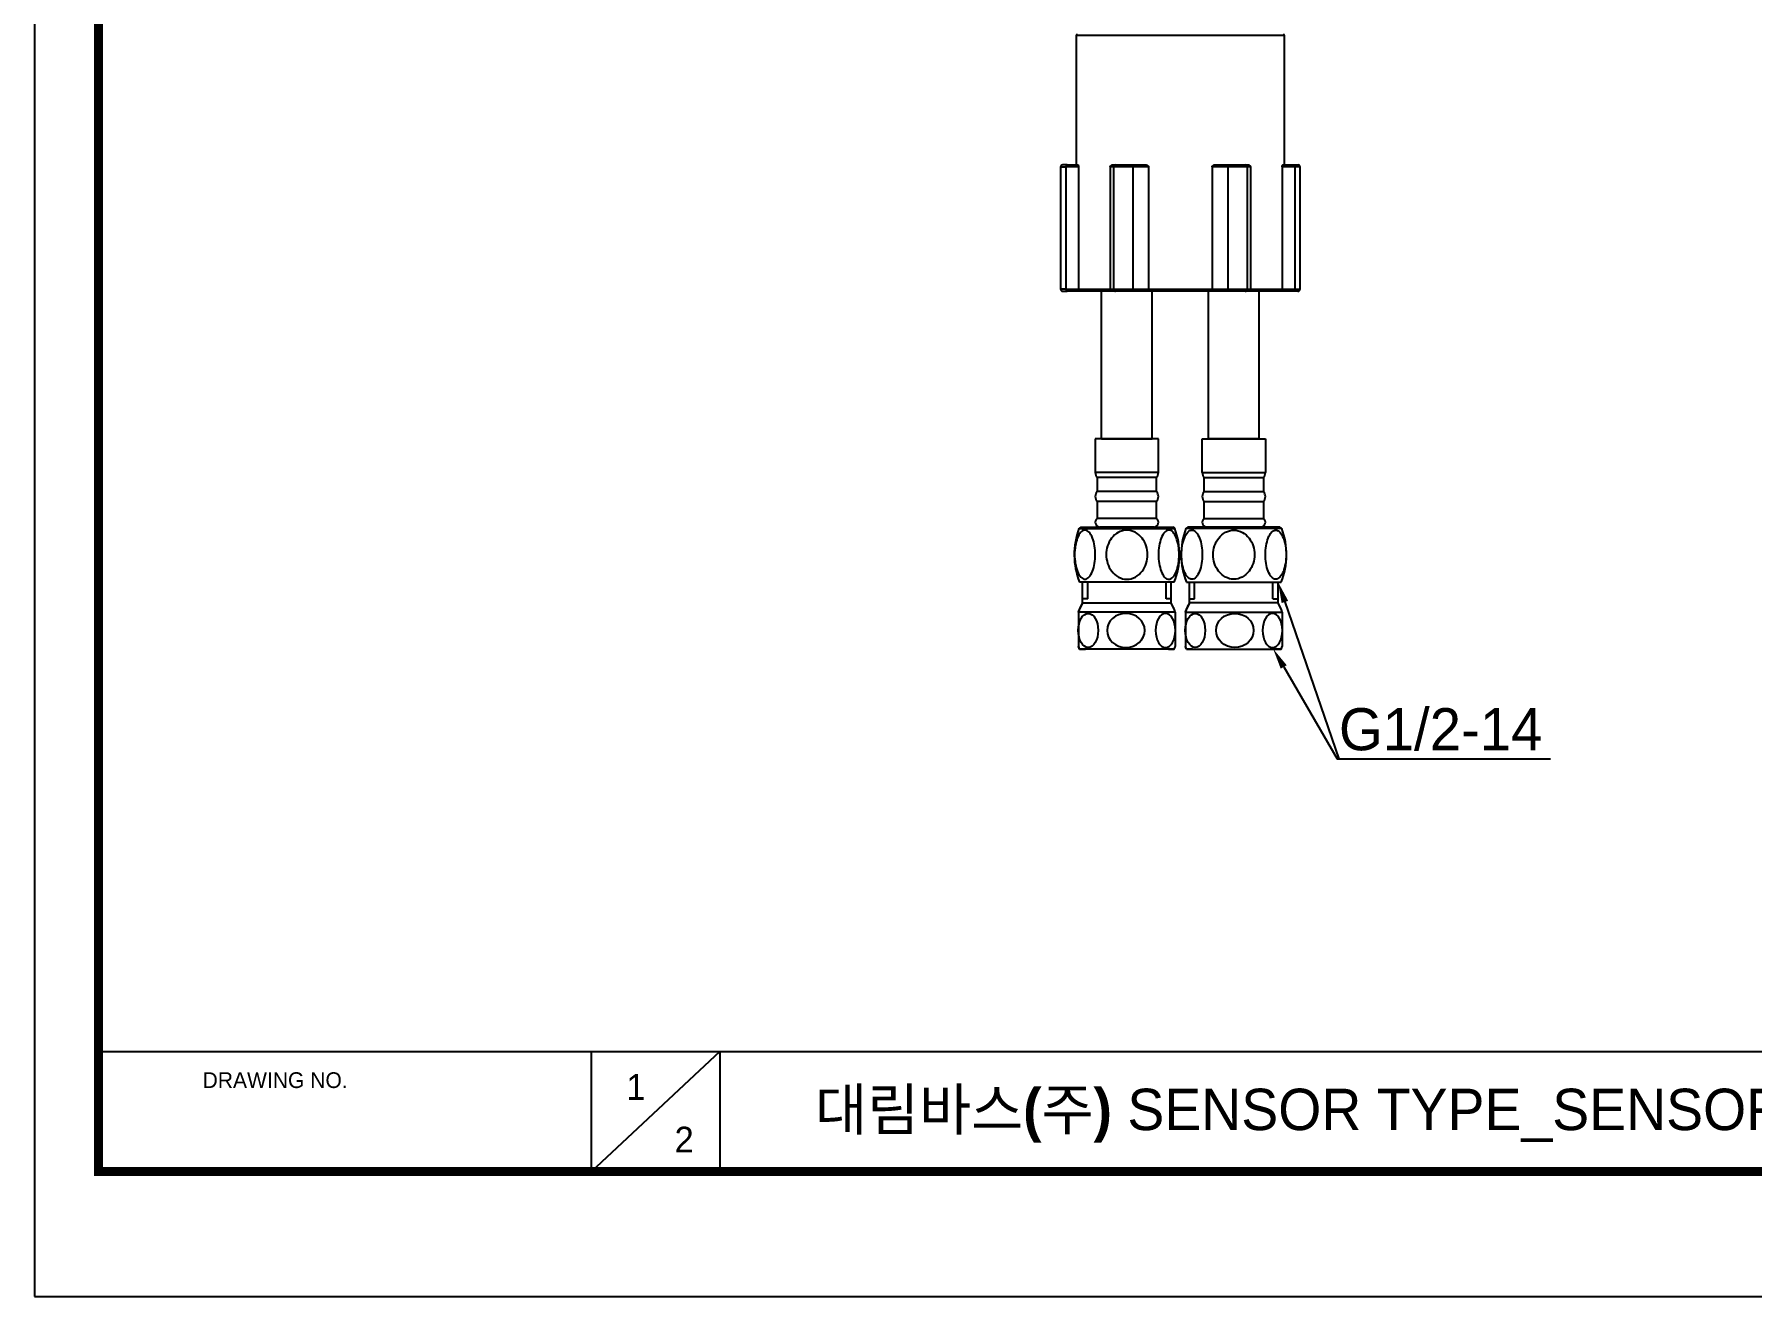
# Model space of a CAD drawing. Extents: x 0 to 948, y 0 to 695.
# Drawn here: x 0 to 407.8, y 0 to 299.8 of the extents above; entities that cross this region are included whole.
import ezdxf
from ezdxf import colors
from ezdxf.entities.mleader import LeaderData, LeaderLine
from ezdxf.math import Vec2, Vec3

# ---------------------------------------------------------------- set-up
doc = ezdxf.new("R2010")
doc.units = 0
doc.header["$LTSCALE"] = 10
doc.header["$MEASUREMENT"] = 0
doc.layers.get('0').update_dxf_attribs({"linetype": 'CONTINUOUS'})
for name, color, linetype in [('1', 7, 'CONTINUOUS'), ('DEF_LAYER_ASSEM_MEMBER', 7, 'CONTINUOUS'), ('레이어 1', 7, 'CONTINUOUS')]:
    doc.layers.add(name, color=color, linetype=linetype)
doc.styles.add('Daelim Dimension', font='')
doc.styles.get("Standard").update_dxf_attribs({"font": ''})
doc.styles.get('Daelim Dimension').set_extended_font_data('나눔고딕')
doc.styles.get('Standard').set_extended_font_data('GulimChe')

msp = doc.modelspace()

# ---------------------------------------------------------------- linework, layer by layer
at = {"ltscale": 0.5}
for p, q in [((253.43, 203.76), (265.43, 203.76)), ((290.83, 203.76), (278.83, 203.76)), ((248.52, 182.71), (270.34, 182.71)), ((295.74, 182.71), (273.92, 182.71)), ((248.93, 164.76), (269.93, 164.76)), ((295.33, 164.76), (274.33, 164.76)), ((270.93, 162.57), (247.93, 162.57)), ((273.33, 162.57), (296.33, 162.57))]:
    msp.add_line(p, q, dxfattribs=at)
at = {"color": 7, "linetype": 'Continuous', "lineweight": -3}
for p, q in [((248.93, 164.76), (248.93, 169.71)), ((269.93, 164.76), (269.93, 169.71)), ((274.33, 164.76), (274.33, 169.71)), ((295.33, 164.76), (295.33, 169.71)), ((247.93, 162.57), (247.93, 154.42)), ((270.93, 162.57), (270.93, 154.42)), ((273.33, 162.57), (273.33, 154.42)), ((296.33, 162.57), (296.33, 154.42)), ((248.18, 153.76), (249.58, 153.76)), ((269.28, 153.76), (270.68, 153.76)), ((274.98, 153.76), (273.58, 153.76)), ((296.08, 153.76), (294.68, 153.76))]:
    msp.add_line(p, q, dxfattribs=at)
at = {"color": 5}
msp.add_line((15.24, 58.19), (778.46, 58.19), dxfattribs=at)
at = {"color": 5, "ltscale": 40}
for p, q in [((132.23, 58.19), (132.23, 29.63)), ((132.23, 58.19), (132.23, 29.63)), ((162.8, 58.19), (132.23, 29.63)), ((162.8, 58.19), (132.23, 29.63)), ((162.8, 58.19), (162.8, 29.63)), ((162.8, 58.19), (162.8, 29.63))]:
    msp.add_line(p, q, dxfattribs=at)
at = {"ltscale": 0.5}
msp.add_lwpolyline([(0, 0), (947.86, 0), (947.86, 694.51), (0, 694.51)], close=True, dxfattribs=at)
at = {"color": 5, "linetype": 'ByBlock', "lineweight": 200, "const_width": 2.18}
msp.add_lwpolyline([(15.24, 29.74), (932.52, 29.74), (932.52, 678.39), (15.24, 678.39)], close=True, dxfattribs=at)
at = {"ltscale": 0.5}
for centre in [(250.25, 158.22), (275.66, 158.22)]:
    msp.add_ellipse(centre, major_axis=(0, 4.05), ratio=0.581077, dxfattribs=at)
msp.add_ellipse((259.2, 158.22), major_axis=(-4.47, 0), ratio=0.906483, start_param=-1.570796, end_param=4.712389, dxfattribs=at)
at = {"ltscale": 0.5, "extrusion": (0, 0, -1)}
for centre in [(268.61, 158.22), (294.01, 158.22)]:
    msp.add_ellipse(centre, major_axis=(0, 4.05), ratio=0.581077, dxfattribs=at)
msp.add_ellipse((285.07, 158.22), major_axis=(4.47, 0), ratio=0.906483, start_param=-1.570796, end_param=4.712389, dxfattribs=at)
at = {"color": 7, "linetype": 'Continuous', "lineweight": -3}
for points, start_tangent, end_tangent in [([(247.93, 162.57), (247.96, 162.64), (247.98, 162.71), (248.01, 162.78), (248.03, 162.85), (248.06, 162.92), (248.09, 162.99), (248.11, 163.06), (248.14, 163.13), (248.17, 163.2), (248.2, 163.27), (248.23, 163.34), (248.26, 163.41), (248.29, 163.48), (248.32, 163.55), (248.35, 163.62), (248.38, 163.69), (248.41, 163.75), (248.44, 163.82), (248.47, 163.89), (248.51, 163.96), (248.54, 164.03), (248.57, 164.09), (248.61, 164.16), (248.64, 164.23), (248.68, 164.3), (248.71, 164.36), (248.75, 164.43), (248.78, 164.49), (248.82, 164.56), (248.86, 164.63), (248.89, 164.69), (248.93, 164.76)], (0.325861, 0.945418), (0.501051, 0.865418)), ([(270.93, 162.57), (270.91, 162.64), (270.88, 162.71), (270.86, 162.78), (270.83, 162.85), (270.8, 162.92), (270.78, 162.99), (270.75, 163.06), (270.72, 163.13), (270.69, 163.2), (270.66, 163.27), (270.64, 163.34), (270.61, 163.41), (270.58, 163.48), (270.55, 163.55), (270.51, 163.62), (270.48, 163.69), (270.45, 163.75), (270.42, 163.82), (270.39, 163.89), (270.36, 163.96), (270.32, 164.03), (270.29, 164.09), (270.25, 164.16), (270.22, 164.23), (270.19, 164.3), (270.15, 164.36), (270.11, 164.43), (270.08, 164.49), (270.04, 164.56), (270.01, 164.63), (269.97, 164.69), (269.93, 164.76)], (-0.325861, 0.945418), (-0.501051, 0.865418)), ([(273.33, 162.57), (273.36, 162.64), (273.38, 162.71), (273.41, 162.78), (273.43, 162.85), (273.46, 162.92), (273.49, 162.99), (273.51, 163.06), (273.54, 163.13), (273.57, 163.2), (273.6, 163.27), (273.63, 163.34), (273.66, 163.41), (273.69, 163.48), (273.72, 163.55), (273.75, 163.62), (273.78, 163.69), (273.81, 163.75), (273.84, 163.82), (273.87, 163.89), (273.91, 163.96), (273.94, 164.03), (273.97, 164.09), (274.01, 164.16), (274.04, 164.23), (274.08, 164.3), (274.11, 164.36), (274.15, 164.43), (274.18, 164.49), (274.22, 164.56), (274.26, 164.63), (274.29, 164.69), (274.33, 164.76)], (0.325861, 0.945418), (0.501051, 0.865418)), ([(296.33, 162.57), (296.31, 162.64), (296.28, 162.71), (296.26, 162.78), (296.23, 162.85), (296.2, 162.92), (296.18, 162.99), (296.15, 163.06), (296.12, 163.13), (296.09, 163.2), (296.06, 163.27), (296.04, 163.34), (296.01, 163.41), (295.98, 163.48), (295.95, 163.55), (295.92, 163.62), (295.88, 163.69), (295.85, 163.75), (295.82, 163.82), (295.79, 163.89), (295.76, 163.96), (295.72, 164.03), (295.69, 164.09), (295.66, 164.16), (295.62, 164.23), (295.59, 164.3), (295.55, 164.36), (295.52, 164.43), (295.48, 164.49), (295.44, 164.56), (295.41, 164.63), (295.37, 164.69), (295.33, 164.76)], (-0.325861, 0.945418), (-0.501051, 0.865418)), ([(248.18, 153.76), (248.15, 153.84), (248.11, 153.92), (248.08, 154), (248.05, 154.09), (248.02, 154.17), (247.99, 154.25), (247.96, 154.34), (247.93, 154.42)], (-0.378949, 0.925418), (-0.325861, 0.945418)), ([(270.68, 153.76), (270.71, 153.84), (270.75, 153.92), (270.78, 154), (270.81, 154.09), (270.84, 154.17), (270.87, 154.25), (270.9, 154.34), (270.93, 154.42)], (0.378949, 0.925418), (0.325861, 0.945418)), ([(273.58, 153.76), (273.55, 153.84), (273.52, 153.92), (273.48, 154), (273.45, 154.09), (273.42, 154.17), (273.39, 154.25), (273.36, 154.34), (273.33, 154.42)], (-0.378949, 0.925418), (-0.325861, 0.945418)), ([(296.08, 153.76), (296.12, 153.84), (296.15, 153.92), (296.18, 154), (296.21, 154.09), (296.24, 154.17), (296.27, 154.25), (296.3, 154.34), (296.33, 154.42)], (0.378949, 0.925418), (0.325861, 0.945418))]:
    msp.add_spline(points, degree=3, dxfattribs=dict(at, start_tangent=start_tangent, end_tangent=end_tangent))
at = {"layer": '1', "color": 7, "linetype": 'Continuous'}
for p, q in [((251.93, 203.76), (251.93, 195.76)), ((259.43, 203.76), (251.93, 203.76)), ((266.93, 203.76), (259.43, 203.76)), ((266.93, 195.76), (266.93, 203.76)), ((277.33, 195.76), (277.33, 203.76)), ((277.33, 203.76), (284.83, 203.76)), ((284.83, 203.76), (292.33, 203.76)), ((292.33, 203.76), (292.33, 195.76)), ((259.43, 195.76), (251.93, 195.76)), ((266.93, 195.76), (259.43, 195.76)), ((277.33, 195.76), (284.83, 195.76)), ((284.83, 195.76), (292.33, 195.76)), ((252.36, 194.52), (252.36, 191.18)), ((259.43, 194.52), (252.36, 194.52)), ((266.5, 194.52), (259.43, 194.52)), ((266.5, 191.18), (266.5, 194.52)), ((277.77, 191.18), (277.77, 194.52)), ((277.77, 194.52), (284.83, 194.52)), ((284.83, 194.52), (291.9, 194.52)), ((291.9, 194.52), (291.9, 191.18)), ((259.43, 191.18), (252.36, 191.18)), ((252.36, 188.8), (252.36, 184.83)), ((259.43, 188.8), (252.36, 188.8)), ((266.5, 191.18), (259.43, 191.18)), ((266.5, 188.8), (259.43, 188.8)), ((266.5, 184.83), (266.5, 188.8)), ((277.77, 191.18), (284.83, 191.18)), ((277.77, 184.83), (277.77, 188.8)), ((277.77, 188.8), (284.83, 188.8)), ((284.83, 191.18), (291.9, 191.18)), ((284.83, 188.8), (291.9, 188.8)), ((291.9, 188.8), (291.9, 184.83)), ((259.43, 184.83), (252.36, 184.83)), ((266.5, 184.83), (259.43, 184.83)), ((277.77, 184.83), (284.83, 184.83)), ((284.83, 184.83), (291.9, 184.83)), ((248.06, 182.39), (259.43, 182.39)), ((259.43, 182.76), (252.93, 182.76)), ((265.93, 182.76), (259.43, 182.76)), ((259.43, 182.39), (270.81, 182.39)), ((284.83, 182.39), (273.46, 182.39)), ((278.33, 182.76), (284.83, 182.76)), ((284.83, 182.76), (291.33, 182.76)), ((296.21, 182.39), (284.83, 182.39)), ((270.68, 169.71), (248.18, 169.71)), ((273.58, 169.71), (296.08, 169.71))]:
    msp.add_line(p, q, dxfattribs=at)
for centre, radius, start, end in [((253.93, 195.76), 2, 180, 218.4508), ((264.93, 195.76), 2, 321.5492, 0), ((279.33, 195.76), 2, 180, 218.4508), ((290.33, 195.76), 2, 321.5492, 0), ((253.78, 189.99), 1.85, 139.994, 220.006), ((265.08, 189.99), 1.85, 319.994, 40.006), ((279.18, 189.99), 1.85, 139.994, 220.006), ((290.48, 189.99), 1.85, 319.994, 40.006), ((253.1, 183.92), 1.17, 129.093, 261.5151), ((265.76, 183.92), 1.17, 278.4849, 50.907), ((278.5, 183.92), 1.17, 129.093, 261.5151), ((291.16, 183.92), 1.17, 278.4849, 50.907), ((264.46, 176.21), 17.53, 159.3657, 201.7699), ((248.52, 182.21), 0.5, 90, 159.3657), ((270.34, 182.21), 0.5, 20.6343, 90), ((254.4, 176.21), 17.53, 338.2301, 20.6343), ((289.86, 176.21), 17.53, 159.3657, 201.7699), ((273.92, 182.21), 0.5, 90, 159.3657), ((295.74, 182.21), 0.5, 20.6343, 90), ((279.81, 176.21), 17.53, 338.2301, 20.6343)]:
    msp.add_arc(centre, radius, start, end, dxfattribs=at)
for points in [[(251.67, 173.64), (251.4, 172.34), (250.9, 171.21), (249.6, 170.16), (248.83, 170.36), (247.66, 171.97), (247.28, 173.26), (246.95, 175.99), (247.01, 177.47), (247.54, 180.05), (248.04, 181.2), (249.33, 182.26), (250.12, 182.06), (251.28, 180.45), (251.66, 179.17), (251.99, 176.41), (251.94, 174.95), (251.67, 173.64)], [(259.43, 170.37), (258.01, 170.37), (256.69, 171.16), (254.97, 173.38), (254.53, 174.8), (254.53, 177.61), (254.96, 179.02), (256.66, 181.24), (258, 182.04), (260.82, 182.05), (262.17, 181.27), (263.89, 179.04), (264.33, 177.62), (264.33, 174.81), (263.9, 173.39), (262.18, 171.16), (260.85, 170.37), (259.43, 170.37)], [(267.19, 173.64), (266.92, 174.95), (266.87, 176.4), (267.19, 179.14), (267.57, 180.41), (268.73, 182.05), (269.5, 182.27), (270.81, 181.24), (271.31, 180.09), (271.85, 177.5), (271.91, 176.02), (271.59, 173.29), (271.21, 172), (270.06, 170.38), (269.28, 170.15), (267.97, 171.19), (267.46, 172.34), (267.19, 173.64)], [(277.07, 173.64), (277.34, 174.95), (277.39, 176.4), (277.07, 179.14), (276.69, 180.41), (275.54, 182.05), (274.77, 182.27), (273.46, 181.24), (272.95, 180.09), (272.41, 177.5), (272.35, 176.02), (272.67, 173.29), (273.05, 172), (274.2, 170.38), (274.98, 170.15), (276.3, 171.19), (276.8, 172.34), (277.07, 173.64)], [(284.83, 170.37), (286.25, 170.37), (287.58, 171.16), (289.29, 173.38), (289.73, 174.8), (289.73, 177.61), (289.3, 179.02), (287.6, 181.24), (286.26, 182.04), (283.44, 182.05), (282.1, 181.27), (280.37, 179.04), (279.93, 177.62), (279.93, 174.81), (280.36, 173.39), (282.08, 171.16), (283.41, 170.37), (284.83, 170.37)], [(292.59, 173.64), (292.86, 172.34), (293.36, 171.21), (294.66, 170.16), (295.43, 170.36), (296.6, 171.97), (296.98, 173.26), (297.31, 175.99), (297.26, 177.47), (296.73, 180.05), (296.22, 181.2), (294.93, 182.26), (294.14, 182.06), (292.99, 180.45), (292.6, 179.17), (292.27, 176.41), (292.32, 174.95), (292.59, 173.64)]]:
    msp.add_open_spline(points, degree=3, knots=[0, 0, 0, 0, 0.125, 0.125, 0.25, 0.25, 0.375, 0.375, 0.5, 0.5, 0.625, 0.625, 0.75, 0.75, 0.875, 0.875, 1, 1, 1, 1], dxfattribs=at)
at = {"layer": 'DEF_LAYER_ASSEM_MEMBER', "color": 7, "linetype": 'Continuous', "lineweight": -3}
for p, q in [((253.43, 203.76), (253.43, 239.28)), ((265.43, 203.76), (265.43, 238.78)), ((278.83, 203.76), (278.83, 238.78)), ((290.83, 203.76), (290.83, 239.28)), ((248.93, 164.76), (248.93, 169.71)), ((269.93, 164.76), (269.93, 169.71)), ((274.33, 164.76), (274.33, 169.71)), ((295.33, 164.76), (295.33, 169.71)), ((250.13, 165.76), (248.93, 165.76)), ((269.93, 165.76), (268.73, 165.76)), ((274.33, 165.76), (275.53, 165.76)), ((294.13, 165.76), (295.33, 165.76)), ((247.93, 162.57), (247.93, 154.42)), ((270.93, 162.57), (270.93, 154.42)), ((273.33, 162.57), (273.33, 154.42)), ((296.33, 162.57), (296.33, 154.42)), ((248.18, 153.76), (247.93, 154.42)), ((270.68, 153.76), (248.18, 153.76)), ((273.58, 153.76), (296.08, 153.76)), ((296.08, 153.76), (296.33, 154.42))]:
    msp.add_line(p, q, dxfattribs=at)
at = {"layer": 'DEF_LAYER_ASSEM_MEMBER', "color": 2, "linetype": 'Continuous', "lineweight": -3}
for p, q in [((250.13, 165.76), (250.13, 169.71)), ((268.73, 165.76), (268.73, 169.71)), ((275.53, 165.76), (275.53, 169.71)), ((294.13, 165.76), (294.13, 169.71))]:
    msp.add_line(p, q, dxfattribs=at)
at = {"layer": 'DEF_LAYER_ASSEM_MEMBER', "color": 7, "linetype": 'Continuous', "lineweight": -3}
for centre, start, end in [((259.75, 158.49), 149.9304, 160.9822), ((259.11, 158.49), 19.0178, 30.0696), ((285.15, 158.49), 149.9304, 160.9822), ((284.51, 158.49), 19.0178, 30.0696), ((259.75, 158.49), 199.0178, 202.2686), ((259.11, 158.49), 337.7314, 340.9822), ((285.15, 158.49), 199.0178, 202.2686), ((284.51, 158.49), 337.7314, 340.9822)]:
    msp.add_arc(centre, 12.5, start, end, dxfattribs=at)
at = {"layer": '레이어 1', "lineweight": -3}
for p, q in [((247.38, 299.48), (247.38, 268.78)), ((296.88, 299.48), (247.38, 299.48)), ((296.88, 268.78), (296.88, 299.48)), ((243.71, 268.28), (243.71, 239.28)), ((243.71, 268.28), (244.93, 268.28)), ((245.26, 268.78), (244.21, 268.78)), ((244.93, 268.28), (244.93, 239.28)), ((247.94, 268.28), (244.93, 268.28)), ((245.26, 268.78), (247.79, 268.78)), ((247.94, 268.28), (247.94, 239.28)), ((256.23, 268.28), (255.49, 268.28)), ((255.49, 268.28), (255.49, 239.28)), ((256.1, 268.78), (256.73, 268.78)), ((256.23, 268.28), (256.23, 239.28)), ((260.83, 268.28), (256.23, 268.28)), ((256.73, 268.78), (260.66, 268.78)), ((260.66, 268.78), (263.81, 268.78)), ((264.58, 268.28), (260.83, 268.28)), ((260.83, 268.28), (260.83, 239.28)), ((264.58, 268.28), (264.58, 239.28)), ((279.68, 268.28), (279.68, 239.28)), ((283.44, 268.28), (279.68, 268.28)), ((280.45, 268.78), (283.6, 268.78)), ((283.44, 268.28), (283.44, 239.28)), ((288.03, 268.28), (283.44, 268.28)), ((283.6, 268.78), (287.54, 268.78)), ((287.54, 268.78), (288.16, 268.78)), ((288.77, 268.28), (288.03, 268.28)), ((288.03, 268.28), (288.03, 239.28)), ((288.77, 268.28), (288.77, 239.28)), ((299.33, 268.28), (296.32, 268.28)), ((296.32, 268.28), (296.32, 239.28)), ((296.48, 268.78), (299.01, 268.78)), ((299.01, 268.78), (300.05, 268.78)), ((300.55, 268.28), (299.33, 268.28)), ((299.33, 268.28), (299.33, 239.28)), ((300.55, 239.28), (300.55, 268.28)), ((244.93, 239.28), (243.71, 239.28)), ((244.21, 238.78), (245.26, 238.78)), ((244.93, 239.28), (247.94, 239.28)), ((248.4, 238.78), (245.26, 238.78)), ((247.94, 239.28), (255.49, 239.28)), ((255.95, 238.78), (248.4, 238.78)), ((255.49, 239.28), (256.23, 239.28)), ((256.73, 238.78), (255.95, 238.78)), ((256.23, 239.28), (260.83, 239.28)), ((260.66, 238.78), (256.73, 238.78)), ((264.58, 238.78), (260.66, 238.78)), ((260.83, 239.28), (264.58, 239.28)), ((264.58, 239.28), (279.68, 239.28)), ((279.68, 238.78), (264.58, 238.78)), ((279.68, 239.28), (283.44, 239.28)), ((283.6, 238.78), (279.68, 238.78)), ((283.44, 239.28), (288.03, 239.28)), ((287.54, 238.78), (283.6, 238.78)), ((288.31, 238.78), (287.54, 238.78)), ((288.03, 239.28), (288.77, 239.28)), ((295.86, 238.78), (288.31, 238.78)), ((288.77, 239.28), (296.32, 239.28)), ((299.01, 238.78), (295.86, 238.78)), ((296.32, 239.28), (299.33, 239.28)), ((300.05, 238.78), (299.01, 238.78)), ((299.33, 239.28), (300.55, 239.28))]:
    msp.add_line(p, q, dxfattribs=at)
for centre, radius, start, end in [((247.68, 299.48), 0.3, 90, 180), ((296.58, 299.48), 0.3, 0, 90), ((244.21, 268.28), 0.5, 90, 180), ((300.05, 268.28), 0.5, 0, 90), ((244.21, 239.28), 0.5, 180, 270), ((300.05, 239.28), 0.5, 270, 0)]:
    msp.add_arc(centre, radius, start, end, dxfattribs=at)
for centre, major_axis, ratio, start_param, end_param in [((245.26, 268.28), (0, -0.5), 0.652821, 3.141593, 4.712389), ((256.73, 268.28), (0, -0.5), 0.982435, 3.141593, 4.712389), ((260.66, 268.28), (0, -0.5), 0.329614, 1.570796, 3.141593), ((283.6, 268.28), (0, -0.5), 0.329614, 3.141593, 4.712389), ((287.54, 268.28), (0, -0.5), 0.982435, 1.570796, 3.141593), ((299.01, 268.28), (0, 0.5), 0.652821, 4.712389, 6.283185), ((245.26, 239.28), (0, -0.5), 0.652821, 4.712389, 6.283185), ((256.73, 239.28), (0, -0.5), 0.982435, 4.712389, 6.283185), ((260.66, 239.28), (0, -0.5), 0.329614, 0, 1.570796), ((283.6, 239.28), (0, 0.5), 0.329614, 1.570796, 3.141593), ((287.54, 239.28), (0, 0.5), 0.982435, 3.141593, 4.712389), ((299.01, 239.28), (0, 0.5), 0.652821, 3.141593, 4.712389)]:
    msp.add_ellipse(centre, major_axis=major_axis, ratio=ratio, start_param=start_param, end_param=end_param, dxfattribs=at)
for points, knots in [([(247.79, 268.78), (247.79, 268.78), (247.8, 268.78), (247.82, 268.77), (247.82, 268.76), (247.84, 268.75), (247.85, 268.73), (247.86, 268.71), (247.87, 268.71), (247.87, 268.69), (247.88, 268.68), (247.89, 268.65), (247.9, 268.63), (247.91, 268.58), (247.92, 268.55), (247.93, 268.51), (247.93, 268.5), (247.93, 268.48), (247.93, 268.48), (247.93, 268.45), (247.94, 268.43), (247.94, 268.39), (247.94, 268.37), (247.94, 268.32), (247.94, 268.3), (247.94, 268.28)], [0, 0, 0, 0, 0.125, 0.125, 0.25, 0.25, 0.375, 0.375, 0.4375, 0.4375, 0.5, 0.5, 0.625, 0.625, 0.75, 0.75, 0.78125, 0.78125, 0.8125, 0.8125, 0.875, 0.875, 0.9375, 0.9375, 1, 1, 1, 1]), ([(255.49, 268.28), (255.49, 268.3), (255.49, 268.32), (255.5, 268.36), (255.5, 268.37), (255.51, 268.39), (255.51, 268.4), (255.52, 268.43), (255.53, 268.45), (255.54, 268.47), (255.54, 268.48), (255.55, 268.5), (255.56, 268.51), (255.59, 268.55), (255.61, 268.58), (255.65, 268.62), (255.66, 268.63), (255.69, 268.65), (255.71, 268.66), (255.75, 268.69), (255.78, 268.71), (255.83, 268.73), (255.84, 268.73), (255.87, 268.74), (255.89, 268.75), (255.94, 268.76), (255.97, 268.77), (256.04, 268.78), (256.07, 268.78), (256.1, 268.78)], [0, 0, 0, 0, 0.0625, 0.0625, 0.09375, 0.09375, 0.125, 0.125, 0.1875, 0.1875, 0.21875, 0.21875, 0.25, 0.25, 0.375, 0.375, 0.4375, 0.4375, 0.5, 0.5, 0.625, 0.625, 0.6875, 0.6875, 0.75, 0.75, 0.875, 0.875, 1, 1, 1, 1]), ([(263.81, 268.78), (263.86, 268.78), (263.9, 268.78), (263.98, 268.77), (264.02, 268.76), (264.1, 268.75), (264.14, 268.73), (264.2, 268.71), (264.22, 268.71), (264.25, 268.69), (264.27, 268.68), (264.33, 268.65), (264.36, 268.63), (264.43, 268.58), (264.46, 268.55), (264.5, 268.51), (264.5, 268.5), (264.52, 268.48), (264.52, 268.48), (264.54, 268.45), (264.55, 268.43), (264.57, 268.39), (264.57, 268.37), (264.58, 268.32), (264.58, 268.3), (264.58, 268.28)], [0, 0, 0, 0, 0.125, 0.125, 0.25, 0.25, 0.375, 0.375, 0.4375, 0.4375, 0.5, 0.5, 0.625, 0.625, 0.75, 0.75, 0.78125, 0.78125, 0.8125, 0.8125, 0.875, 0.875, 0.9375, 0.9375, 1, 1, 1, 1]), ([(279.68, 268.28), (279.68, 268.3), (279.68, 268.32), (279.69, 268.36), (279.69, 268.37), (279.7, 268.39), (279.7, 268.4), (279.71, 268.43), (279.72, 268.45), (279.74, 268.47), (279.75, 268.48), (279.76, 268.5), (279.77, 268.51), (279.8, 268.55), (279.83, 268.58), (279.88, 268.62), (279.9, 268.63), (279.93, 268.65), (279.95, 268.66), (280.01, 268.69), (280.05, 268.71), (280.1, 268.73), (280.12, 268.73), (280.16, 268.74), (280.18, 268.75), (280.24, 268.76), (280.28, 268.77), (280.37, 268.78), (280.41, 268.78), (280.45, 268.78)], [0, 0, 0, 0, 0.0625, 0.0625, 0.09375, 0.09375, 0.125, 0.125, 0.1875, 0.1875, 0.21875, 0.21875, 0.25, 0.25, 0.375, 0.375, 0.4375, 0.4375, 0.5, 0.5, 0.625, 0.625, 0.6875, 0.6875, 0.75, 0.75, 0.875, 0.875, 1, 1, 1, 1]), ([(288.16, 268.78), (288.19, 268.78), (288.23, 268.78), (288.29, 268.77), (288.32, 268.76), (288.39, 268.75), (288.42, 268.73), (288.47, 268.71), (288.48, 268.71), (288.51, 268.69), (288.53, 268.68), (288.57, 268.65), (288.6, 268.63), (288.65, 268.58), (288.68, 268.55), (288.7, 268.51), (288.71, 268.5), (288.72, 268.48), (288.72, 268.48), (288.74, 268.45), (288.74, 268.43), (288.76, 268.39), (288.76, 268.37), (288.77, 268.32), (288.77, 268.3), (288.77, 268.28)], [0, 0, 0, 0, 0.125, 0.125, 0.25, 0.25, 0.375, 0.375, 0.4375, 0.4375, 0.5, 0.5, 0.625, 0.625, 0.75, 0.75, 0.78125, 0.78125, 0.8125, 0.8125, 0.875, 0.875, 0.9375, 0.9375, 1, 1, 1, 1]), ([(296.32, 268.28), (296.32, 268.3), (296.32, 268.32), (296.32, 268.36), (296.32, 268.37), (296.32, 268.39), (296.32, 268.4), (296.33, 268.43), (296.33, 268.45), (296.33, 268.47), (296.33, 268.48), (296.34, 268.5), (296.34, 268.51), (296.34, 268.55), (296.35, 268.58), (296.36, 268.62), (296.37, 268.63), (296.37, 268.65), (296.38, 268.66), (296.39, 268.69), (296.4, 268.71), (296.41, 268.73), (296.41, 268.73), (296.42, 268.74), (296.43, 268.75), (296.44, 268.76), (296.45, 268.77), (296.46, 268.78), (296.47, 268.78), (296.48, 268.78)], [0, 0, 0, 0, 0.0625, 0.0625, 0.09375, 0.09375, 0.125, 0.125, 0.1875, 0.1875, 0.21875, 0.21875, 0.25, 0.25, 0.375, 0.375, 0.4375, 0.4375, 0.5, 0.5, 0.625, 0.625, 0.6875, 0.6875, 0.75, 0.75, 0.875, 0.875, 1, 1, 1, 1]), ([(248.4, 238.78), (248.39, 238.78), (248.38, 238.78), (248.37, 238.78), (248.36, 238.78), (248.34, 238.79), (248.33, 238.79), (248.28, 238.8), (248.26, 238.81), (248.22, 238.82), (248.2, 238.83), (248.18, 238.85), (248.16, 238.85), (248.13, 238.88), (248.1, 238.9), (248.07, 238.93), (248.06, 238.95), (248.04, 238.97), (248.02, 239), (248, 239.03), (247.99, 239.06), (247.99, 239.07), (247.98, 239.08), (247.97, 239.12), (247.96, 239.15), (247.95, 239.2), (247.95, 239.21), (247.95, 239.25), (247.94, 239.26), (247.94, 239.28)], [0, 0, 0, 0, 0.03125, 0.03125, 0.0625, 0.0625, 0.125, 0.125, 0.25, 0.25, 0.3125, 0.3125, 0.375, 0.375, 0.5, 0.5, 0.5625, 0.5625, 0.625, 0.6875, 0.71875, 0.71875, 0.75, 0.75, 0.875, 0.875, 0.9375, 0.9375, 1, 1, 1, 1]), ([(255.95, 238.78), (255.94, 238.78), (255.94, 238.78), (255.92, 238.78), (255.91, 238.78), (255.89, 238.79), (255.88, 238.79), (255.85, 238.79), (255.83, 238.8), (255.81, 238.81), (255.79, 238.81), (255.75, 238.83), (255.73, 238.84), (255.69, 238.87), (255.68, 238.88), (255.65, 238.9), (255.63, 238.92), (255.61, 238.95), (255.59, 238.97), (255.58, 238.98), (255.55, 239.03), (255.54, 239.05), (255.53, 239.09), (255.52, 239.1), (255.52, 239.12), (255.51, 239.12), (255.51, 239.15), (255.5, 239.16), (255.49, 239.21), (255.49, 239.25), (255.49, 239.28)], [0, 0, 0, 0, 0.03125, 0.03125, 0.0625, 0.0625, 0.125, 0.125, 0.1875, 0.1875, 0.25, 0.25, 0.375, 0.375, 0.4375, 0.4375, 0.5, 0.5625, 0.5625, 0.625, 0.625, 0.75, 0.75, 0.78125, 0.78125, 0.8125, 0.8125, 0.875, 0.875, 1, 1, 1, 1]), ([(264.58, 239.28), (264.58, 239.25), (264.58, 239.21), (264.58, 239.16), (264.58, 239.15), (264.58, 239.12), (264.58, 239.12), (264.58, 239.1), (264.58, 239.09), (264.58, 239.05), (264.58, 239.03), (264.58, 238.98), (264.58, 238.97), (264.58, 238.95), (264.58, 238.92), (264.58, 238.9), (264.58, 238.88), (264.58, 238.87), (264.58, 238.84), (264.58, 238.83), (264.58, 238.81), (264.58, 238.81), (264.58, 238.8), (264.58, 238.79), (264.58, 238.79), (264.58, 238.79), (264.58, 238.78), (264.58, 238.78), (264.58, 238.78), (264.58, 238.78), (264.58, 238.78)], [0, 0, 0, 0, 0.125, 0.125, 0.1875, 0.1875, 0.21875, 0.21875, 0.25, 0.25, 0.375, 0.375, 0.4375, 0.4375, 0.5, 0.5625, 0.5625, 0.625, 0.625, 0.75, 0.75, 0.8125, 0.8125, 0.875, 0.875, 0.9375, 0.9375, 0.96875, 0.96875, 1, 1, 1, 1]), ([(279.68, 239.28), (279.68, 239.25), (279.68, 239.21), (279.68, 239.16), (279.68, 239.15), (279.68, 239.12), (279.68, 239.12), (279.68, 239.1), (279.68, 239.09), (279.68, 239.05), (279.68, 239.03), (279.68, 238.98), (279.68, 238.97), (279.68, 238.95), (279.68, 238.92), (279.68, 238.9), (279.68, 238.88), (279.68, 238.87), (279.68, 238.84), (279.68, 238.83), (279.68, 238.81), (279.68, 238.81), (279.68, 238.8), (279.68, 238.79), (279.68, 238.79), (279.68, 238.79), (279.68, 238.78), (279.68, 238.78), (279.68, 238.78), (279.68, 238.78), (279.68, 238.78)], [0, 0, 0, 0, 0.125, 0.125, 0.1875, 0.1875, 0.21875, 0.21875, 0.25, 0.25, 0.375, 0.375, 0.4375, 0.4375, 0.5, 0.5625, 0.5625, 0.625, 0.625, 0.75, 0.75, 0.8125, 0.8125, 0.875, 0.875, 0.9375, 0.9375, 0.96875, 0.96875, 1, 1, 1, 1]), ([(288.77, 239.28), (288.77, 239.25), (288.77, 239.21), (288.76, 239.16), (288.76, 239.15), (288.75, 239.12), (288.75, 239.12), (288.74, 239.1), (288.74, 239.09), (288.72, 239.05), (288.71, 239.03), (288.68, 238.98), (288.67, 238.97), (288.65, 238.95), (288.63, 238.92), (288.61, 238.9), (288.59, 238.88), (288.57, 238.87), (288.54, 238.84), (288.51, 238.83), (288.47, 238.81), (288.46, 238.81), (288.43, 238.8), (288.41, 238.79), (288.38, 238.79), (288.37, 238.79), (288.35, 238.78), (288.34, 238.78), (288.33, 238.78), (288.32, 238.78), (288.31, 238.78)], [0, 0, 0, 0, 0.125, 0.125, 0.1875, 0.1875, 0.21875, 0.21875, 0.25, 0.25, 0.375, 0.375, 0.4375, 0.4375, 0.5, 0.5625, 0.5625, 0.625, 0.625, 0.75, 0.75, 0.8125, 0.8125, 0.875, 0.875, 0.9375, 0.9375, 0.96875, 0.96875, 1, 1, 1, 1]), ([(296.32, 239.28), (296.32, 239.25), (296.32, 239.21), (296.31, 239.16), (296.3, 239.15), (296.3, 239.12), (296.29, 239.12), (296.29, 239.1), (296.28, 239.09), (296.27, 239.05), (296.26, 239.03), (296.23, 238.98), (296.22, 238.97), (296.2, 238.95), (296.18, 238.92), (296.16, 238.9), (296.14, 238.88), (296.12, 238.87), (296.09, 238.84), (296.06, 238.83), (296.02, 238.81), (296.01, 238.81), (295.98, 238.8), (295.97, 238.79), (295.94, 238.79), (295.92, 238.79), (295.9, 238.78), (295.89, 238.78), (295.88, 238.78), (295.87, 238.78), (295.86, 238.78)], [0, 0, 0, 0, 0.125, 0.125, 0.1875, 0.1875, 0.21875, 0.21875, 0.25, 0.25, 0.375, 0.375, 0.4375, 0.4375, 0.5, 0.5625, 0.5625, 0.625, 0.625, 0.75, 0.75, 0.8125, 0.8125, 0.875, 0.875, 0.9375, 0.9375, 0.96875, 0.96875, 1, 1, 1, 1])]:
    msp.add_open_spline(points, degree=3, knots=knots, dxfattribs=at)

# ---------------------------------------------------------------- texts
at = {"color": 5, "ltscale": 40, "style": 'Daelim Dimension'}
msp.add_text('DRAWING NO.', height=3.7405, dxfattribs=at).set_placement((39.95, 49.55))
at = {"char_height": 6.12, "width": 8.5428, "attachment_point": 1, "style": 'Daelim Dimension'}
for s, insert in [('1', (140.55, 52.84)), ('2', (152.03, 40.36))]:
    msp.add_mtext(s, dxfattribs=dict(at, insert=insert))
at = {"color": 2, "insert": (185.41, 49.39), "char_height": 9.8376, "width": 548.0456, "attachment_point": 1, "style": 'Daelim Dimension'}
msp.add_mtext('{\\fPretendard Variable SemiBold|b0|i0|c129|p2;대림바스(주)} SENSOR TYPE_SENSOR_감지식 센서수전(전기식)_DL L8410-CR3', dxfattribs=at)

# ---------------------------------------------------------------- leaders
at = {"ltscale": 0.5}
ml = msp.add_multileader_mtext('Standard', dxfattribs=at)
ml.set_content('', color=256)
ml.set_leader_properties(color=5)
ml.build(insert=Vec2(0, 0))
ml.multileader.update_dxf_attribs({"text_left_attachment_type": 6, "text_right_attachment_type": 6, "dogleg_length": 0.36, "arrow_head_size": 5})
ctx = ml.context
ctx.base_point, ctx.char_height, ctx.arrow_head_size, ctx.landing_gap_size, ctx.plane_origin = Vec3(310.15, 127.76), 10, 5, 0.09, Vec3(295.33, 169.71)
ctx.left_attachment, ctx.right_attachment = 6, 6
notes = []
notes.append((ctx, [(0, (1, 1, 0), (309.79, 127.76), (1, 0), 0.36, [(0, [(295.33, 169.71)], 0, [])])]))
ctx.mtext.insert, ctx.mtext.flow_direction = Vec3(310.24, 137.76), 5
ml = msp.add_multileader_mtext('Standard', dxfattribs=at)
ml.set_content('G1/2-14', color=256, style='Daelim Dimension')
ml.set_leader_properties(color=5)
ml.build(insert=Vec2(0, 0))
ml.multileader.update_dxf_attribs({"text_left_attachment_type": 6, "text_right_attachment_type": 6, "dogleg_length": 0.36, "arrow_head_size": 5})
ctx = ml.context
ctx.base_point, ctx.char_height, ctx.arrow_head_size, ctx.landing_gap_size, ctx.plane_origin = Vec3(309.7, 127.76), 10, 5, 0.09, Vec3(294.16, 119.75)
ctx.left_attachment, ctx.right_attachment = 6, 6
notes.append((ctx, [(0, (1, 1, 0), (309.34, 127.76), (1, 0), 0.36, [(0, [(294.16, 153.87)], 0, [])])]))
ctx.mtext.insert, ctx.mtext.flow_direction = Vec3(309.79, 139.76), 5
for ctx, leaders in notes:
    for number, flags, end, landing, length, lines in leaders:
        leader = LeaderData()
        leader.index, (leader.has_last_leader_line, leader.has_dogleg_vector, leader.attachment_direction) = number, flags
        leader.last_leader_point, leader.dogleg_vector, leader.dogleg_length = Vec3(end), Vec3(landing), length
        for number, points, colour, breaks in lines:
            line = LeaderLine()
            line.index, line.vertices, line.color, line.breaks = number, Vec3.list(points), colors.encode_raw_color(colour), breaks
            leader.lines.append(line)
        ctx.leaders.append(leader)

doc.saveas('drawing.dxf')
